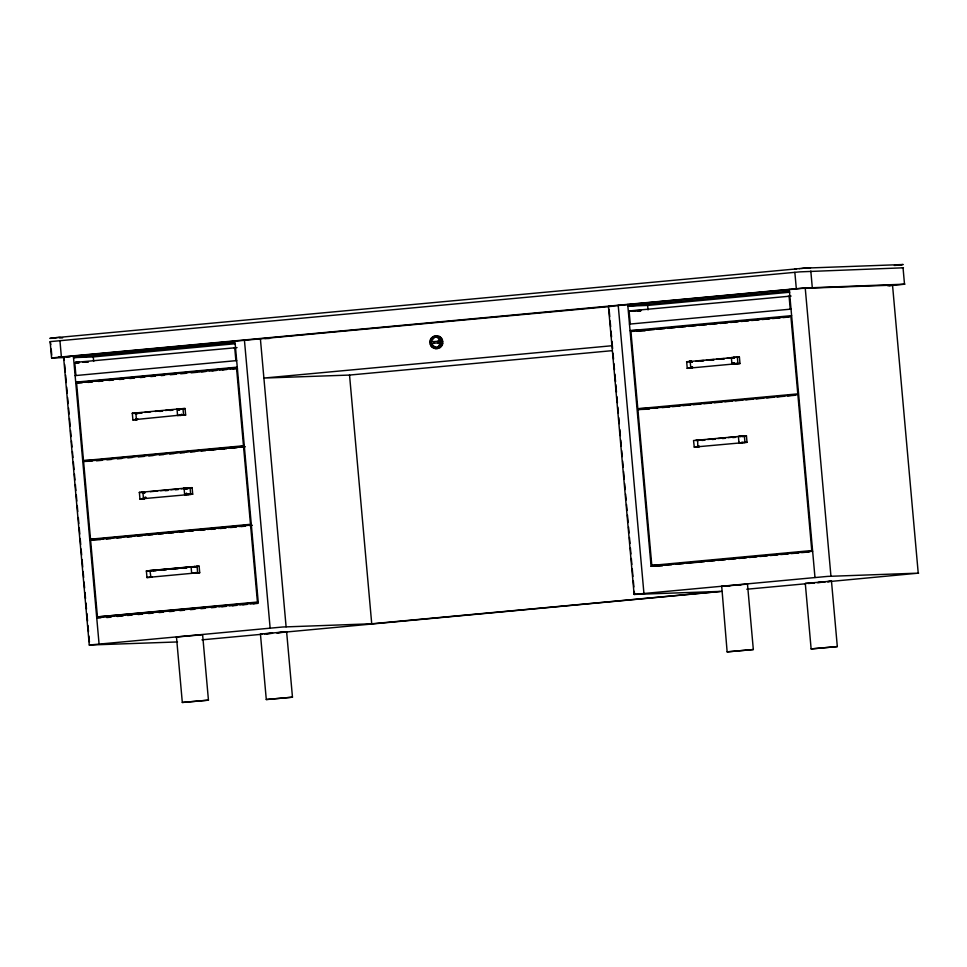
<?xml version="1.0" encoding="UTF-8"?>
<svg xmlns="http://www.w3.org/2000/svg" width="967" height="967" viewBox="0 0 967 967"><rect width="100%" height="100%" fill="white"/><g stroke="black" fill="none" stroke-linecap="round" stroke-linejoin="round"><path stroke-width="1.45" d="M237.06 347.6L75.535 362.371L74.822 363.266L75.909 375.534M430.037 342.838C428.852 334.509 442.366 333.228 442.705 341.653C443.877 349.981 430.375 351.263 430.037 342.838L430.798 342.717C440.831 322.869 444.191 360.389 430.798 342.717M732.285 362.903L732.116 364.136L687.09 368.33L691.683 368.04A3.421 3.312 88 0 0 692.856 367.23M177.964 409.73L178.049 409.005L185.06 408.509L185.64 415.048L178.182 415.314M185.035 488.891L185.12 488.166L187.888 487.948M732.321 358.237C735.065 355.663 733.228 359.748 731.209 357.621M739.997 363.556L731.946 363.882L732.116 362.927A3.421 0.858 84.7 0 1 731.922 363.882L739.997 363.556L739.404 357.016L686.546 361.791L691.562 361.295M145.014 498.21L145.219 497.256A3.421 0.907 84.7 0 1 145.002 498.21L144.434 498.271M432.297 347.286L432.491 346.053M155.892 570.361L148.845 570.76L199.129 566.203L199.71 572.754L192.264 573.286L193.037 572.947M433.893 337.652L434.159 336.081M694.282 447.08L693.532 440.541L746.439 435.754L747.02 442.306L694.161 447.092L698.718 446.79A3.421 3.312 88 0 0 699.346 446.452M145.062 497.268C145.57 499.468 139.707 498.464 144.397 498.694A3.421 3.312 88 0 0 146.005 497.304M178.242 409.706L178.496 408.968M185.301 488.867L185.555 488.117M732.587 358.213L732.853 357.476M691.683 368.04C685.905 368.222 694.511 367.811 691.441 366.723L690.934 367.303L691.405 366.723M191.829 573.334L146.851 577.529L151.408 577.239A3.421 3.312 88 0 0 152.037 576.9M732.164 363.858L735.669 363.846L732.043 363.459M690.414 368.016L692.227 367.158M435.102 337.362L435.779 335.706M178.496 409.682L178.919 408.932L185.06 408.509M185.567 488.843L185.99 488.081L192.119 487.658L192.699 494.21L139.804 498.984L144.397 498.694M732.853 358.189L733.276 357.439M431.173 346.029L431.645 345.11M691.973 367.182L691.441 367.919M178.738 409.657L179.33 408.896M192.82 567.363L193.4 566.602M733.095 358.165L733.687 357.403M436.347 337.423L437.447 335.767M691.743 367.206L691.054 367.956M691.079 367.279L691.49 366.698L690.16 368.04M178.968 409.645L179.705 408.86M186.389 488.057L185.809 488.818L186.764 488.021M193.037 567.351L193.775 566.565M733.324 358.153L734.05 357.367M192.421 566.964L199.129 566.203M739.731 436.528L746.439 435.754M691.538 367.23L690.716 367.98M179.173 409.633L180.031 408.836M186.039 488.806L187.102 487.997M193.243 567.327L194.113 566.541M179.342 409.621L180.321 408.823M186.232 488.782L187.393 487.972M193.424 567.315L194.391 566.517M733.53 358.141L734.678 357.331M137.955 419.195A3.421 3.312 88 0 1 137.326 419.533L135.356 419.605L137.374 419.11M149.474 577.311L151.408 577.239M437.543 337.797L439.03 336.286M698.718 446.79L696.748 446.863L699.322 446.307M740.069 436.492L740.71 436.153M179.487 409.609L180.563 408.799M193.557 567.315L194.633 566.505M733.844 358.116L734.485 357.633L733.699 358.128M187.803 487.948L186.413 488.77M182.678 408.727L179.657 409.597L180.744 408.787M186.716 488.758L189.121 488.226L186.667 488.758L187.622 487.96M196.748 566.432L193.726 567.303L194.814 566.493M742.886 436.794L744.058 435.984M696.784 446.863L698.029 446.053L696.844 446.839M697.485 446.524L697.969 446.041L696.76 446.851L698.754 446.367M740.396 436.468L741.085 436.117M430.4 344.506L431.064 343.974M150.876 576.864L149.909 570.59L191.079 566.759L191.671 573.31L199.71 572.754M740.686 436.443L741.411 436.093M438.595 338.486L440.432 337.205M740.952 436.419L741.701 436.081M136.057 419.509L135.803 419.533M741.181 436.407L741.943 436.057M741.363 436.395L742.124 436.044M135.61 419.557L136.202 419.231L135.465 419.581M149.534 577.287L150.175 576.948M689.749 368.113L690.378 367.762M135.38 419.593L136.045 419.267M439.441 339.441L441.568 338.462M63.919 357.585L51.602 357.995L50.139 341.629L799.951 271.86L903.456 267.799L902.429 267.956M51.602 357.995L61.392 356.944L59.93 340.577M177.517 641.943L89.278 645.025L63.568 357.028L611.845 306.321M89.278 645.025L282.751 627.003L371.727 623.788L720.185 591.417L634.122 594.415L608.424 306.418L801.897 288.396L892.952 285.132L887.742 285.736M185.99 488.045L139.224 492.433L145.11 492.723M634.122 594.415L827.595 576.392L918.65 573.129L827.825 581.711M440.021 340.577L442.342 339.985M791.103 296.071L629.892 310.878L629.166 311.773L630.266 324.042M260.437 634.074L286.619 631.741L292.469 697.195L266.288 699.528L260.437 634.074L262.25 634.001M286.619 631.741L284.927 631.983M266.288 699.528L292.469 697.195M721.297 586.413L747.479 584.08L753.329 649.534L727.136 651.867L721.72 586.425M805.293 583.464L831.475 581.131L837.313 646.585L811.132 648.917L805.293 583.464L813.851 582.871M831.475 581.131L827.571 581.614M727.136 651.867L753.329 649.534M811.132 648.917L837.313 646.585M138.039 413.574L134.776 413.054L137.205 412.788M689.169 361.561L692.396 362.081L689.169 361.561L691.079 362.069M142.536 492.433L143.176 492.795L141.883 492.215L143.189 492.783L141.859 492.203L144.675 492.638L141.883 492.215L143.817 492.155M176.477 637.011L202.611 634.703L208.449 700.156L182.316 702.465L176.477 637.011L177.807 636.987M182.316 702.465L208.449 700.156M901.123 264.753L899.117 264.982M889.108 285.773L904.919 284.165L803.081 288.081L58.334 357.234M136.722 413.562L132.189 413.284L178.049 409.005M149.909 570.59L146.271 570.989L150.816 570.699M141.811 412.655L135.513 413.272L137.423 413.211M698.585 440.045L696.155 440.311L698.803 440.468M704.665 439.78L696.603 440.251M54.901 337.797L52.061 338.22M898.113 265.091L903.166 264.523L806.007 268.089M56.026 337.676L49.849 338.365L53.233 338.269M896.977 265.2L899.262 265.006M282.872 632.2L277.033 632.769M55.046 337.749L57.283 337.556M895.732 265.333L897.968 265.139M143.189 492.058L144.264 491.949M56.473 337.604L58.636 337.423M894.378 265.454L896.542 265.272M137.084 419.412L137.785 419.34M698.464 446.657L699.165 446.597M151.154 577.106L151.855 577.045M738.74 585.023L740.855 584.83M824.839 581.88L818.287 582.485M58.02 337.459L60.051 337.29M177.843 415.351L132.733 419.823L137.326 419.533M794.56 269.044L799.661 268.584M796.445 268.899L59.64 337.314M789.423 291.115L627.873 306.116L647.636 305.427L789.737 292.227M100.967 617.647L96.736 617.792L258.286 602.779L235.066 342.608L73.516 357.609L93.279 356.92L235.38 343.72M433.095 341.677L438.667 341.206L437.846 341.242L437.991 342.874L438.813 342.85L433.24 343.309L433.095 341.677L433.917 341.653L434.062 343.285L433.24 343.309M75.124 375.607L236.673 360.606M629.469 324.114L791.03 309.114M237.253 367.146L75.704 382.158L88.408 381.711M791.61 315.653L630.061 330.666L654.308 329.554M85.592 381.808L236.673 367.774M76.574 382.908L236.54 368.04L243.479 445.763L83.5 460.63L76.574 382.908L82.219 382.702M630.919 331.403L790.897 316.547L797.799 393.871L637.821 408.727L630.919 331.403L633.748 331.306M198.682 371.872L204.666 371.316M209.15 370.905L213.647 370.482M219.63 369.926L224.114 369.515M230.098 368.959L236.081 368.403M657.306 329.276L664.776 328.587M667.774 328.309L675.256 327.608M678.242 327.329L685.724 326.641M688.709 326.363L696.192 325.661M699.189 325.383L706.659 324.694M709.657 324.416L717.139 323.715M720.125 323.437L727.607 322.748M730.593 322.47L738.075 321.769M741.073 321.491L748.555 320.802M751.54 320.524L759.022 319.823M762.008 319.545L769.49 318.856M772.488 318.578L779.958 317.877M782.956 317.599L788.939 317.043M87.949 382.412L92.433 382.001M98.416 381.445L102.901 381.022M108.872 380.466L113.357 380.055M119.34 379.499L123.824 379.088M129.808 378.532L134.292 378.109M140.275 377.553L144.76 377.142M150.743 376.586L155.228 376.163M161.199 375.607L164.197 375.329M170.168 374.773L176.151 374.217M180.636 373.806L186.619 373.25M191.103 372.839L197.087 372.283M201.571 371.86L206.056 371.449M212.039 370.893L216.523 370.47M222.495 369.914L226.991 369.503M232.962 368.947L237.447 368.524M612.341 345.702L263.894 378.061L349.534 375.063L612.377 350.646M739.404 357.016L734.908 357.307M144.748 412.389L150.622 411.833M155.022 411.434L162.359 410.745M165.297 410.479L172.646 409.79M185.64 415.048L177.59 415.605L177.009 409.065L178.919 408.884M696.167 361.162L703.505 360.486M706.442 360.207L713.779 359.531M716.716 359.253L724.053 358.576M726.991 358.298L734.34 357.645M177.046 409.379L180.188 409.126M139.067 413.344L142.004 413.066M159.615 411.434L162.553 411.156M169.89 410.479L172.827 410.201M700.761 361.162L703.698 360.896M711.035 360.207L713.972 359.942M721.309 359.253L724.247 358.987M637.894 409.549L797.872 394.681L811.772 550.549L651.806 565.405L637.894 409.549L649.195 409.15M93.388 460.28L244.385 446.258M662.069 407.615L669.551 406.926M672.536 406.648L680.006 405.947M683.004 405.669L690.474 404.98M693.472 404.702L700.942 404.001M703.928 403.723L711.41 403.034M714.395 402.755L721.878 402.067M724.863 401.788L732.333 401.087M735.331 400.809L742.801 400.12M745.799 399.842L753.269 399.141M756.254 398.863L763.737 398.174M766.722 397.896L774.204 397.195M777.19 396.917L784.66 396.228M787.658 395.95L795.128 395.261M83.585 461.452L243.551 446.585L250.489 524.307L90.511 539.175L83.585 461.452L92.046 461.15M209.416 450.078L213.9 449.655M219.884 449.099L224.368 448.688M228.853 448.265L234.836 447.709M239.32 447.298L245.304 446.742M96.446 460.824L102.429 460.268M106.914 459.845L111.398 459.434M117.382 458.878L121.866 458.467M127.849 457.911L132.334 457.488M138.317 456.932L144.288 456.376M148.773 455.965L153.257 455.542M159.241 454.986L163.725 454.575M169.709 454.019L174.193 453.596M180.176 453.04L184.661 452.629M190.644 452.072L195.129 451.662M201.1 451.106L205.584 450.682M211.568 450.126L216.052 449.715M222.035 449.159L226.52 448.736M232.503 448.18L236.988 447.769M695.757 440.468L698.126 440.251M707.602 439.502L714.939 438.825M717.877 438.547L725.214 437.87M728.151 437.592L735.488 436.915M183.923 488.275L185.12 488.166M189.75 487.888L192.119 487.658M150.344 491.683L157.681 490.994M160.619 490.728L167.956 490.039M170.893 489.773L178.242 489.084M181.18 488.818L187.26 488.287M701.921 440.456L704.858 440.19M712.196 439.502L715.133 439.236M722.47 438.547L725.407 438.281M732.744 437.592L735.669 437.326M165.212 490.728L168.149 490.45M175.486 489.773L178.424 489.495M100.399 538.824L251.396 524.803M90.584 539.997L250.562 525.129L257.427 602.042L97.449 616.898L90.584 539.997L100.471 539.646M207.458 529.457L211.942 529.034M217.926 528.478L222.41 528.067M228.393 527.511L232.878 527.088M238.849 526.532L243.333 526.121M249.317 525.565L252.314 525.286M106.455 539.09L110.939 538.667M116.91 538.111L121.407 537.7M127.378 537.144L131.863 536.733M137.846 536.177L142.33 535.754M148.314 535.198L152.798 534.787M158.781 534.231L163.266 533.808M169.237 533.252L173.734 532.841M179.705 532.285L184.189 531.862M190.173 531.306L193.158 531.04M200.64 530.339L205.125 529.928M211.108 529.372L215.593 528.949M220.077 528.538L226.06 527.982M230.545 527.559L236.516 527.003M241.001 526.592L245.485 526.169M158.818 570.083L166.167 569.406M169.104 569.128L186.716 567.496M191.115 567.085L193.001 566.589M153.149 571.038L156.086 570.772M163.423 570.083L166.36 569.817M173.697 569.128L178.097 568.729M183.96 568.173L186.897 567.907M258.334 602.526L97.449 616.898M627.716 304.484L651.093 566.299L812.643 551.287M218.88 606.768L223.365 606.345M229.348 605.789L233.833 605.378M239.816 604.822L244.3 604.399M250.272 603.843L254.756 603.432M676.054 564.293L683.536 563.604M686.522 563.326L704.459 561.658M707.445 561.38L714.927 560.691M717.913 560.413L725.395 559.712M728.381 559.434L735.863 558.745M738.848 558.467L746.319 557.766M749.316 557.488L756.786 556.799M759.772 556.521L767.254 555.82M770.24 555.542L777.722 554.853M780.707 554.575L788.19 553.886M791.175 553.607L798.645 552.906M801.643 552.628L809.113 551.939M111.108 617.031L106.612 617.442L109.44 617.345M117.092 616.475L123.075 615.919M127.559 615.495L132.044 615.085M138.027 614.529L142.512 614.105M148.495 613.549L152.991 613.138M158.975 612.582L163.459 612.159M169.443 611.603L173.927 611.192M179.91 610.636L184.407 610.213M190.39 609.657L194.875 609.246M200.858 608.69L205.342 608.279M211.326 607.723L215.81 607.3M221.794 606.744L226.29 606.333M232.273 605.777L236.758 605.354M242.741 604.798L247.226 604.387M253.209 603.831L257.693 603.408M721.829 591.357L276.973 632.877M201.946 639.84L261.972 634.267M266.469 633.844L272.476 633.288M746.802 589.229L805.318 583.802M808.315 583.512L814.323 582.956M817.32 582.678L824.827 581.989M731.499 357.597L732.406 357.512M747.02 442.306L739.09 442.886L742.293 442.62L741.701 442.402M191.224 566.783L192.131 566.71M740.299 436.141L738.389 436.322L738.981 442.862M799.431 268.633L801.329 268.439M186.462 636.31L188.698 636.117M272.525 633.18L264.366 633.856M800.894 268.5L802.948 268.306M186.027 494.403L187.791 494.282A3.421 3.3 87.9 0 1 186.643 493.424L188.202 494.512M193.158 573.213L193.581 573.177M727.764 585.99L729.855 585.821M802.308 268.379L804.484 268.173M192.759 566.94L194.27 566.831M803.65 268.27L805.898 268.064M804.895 268.173L810.527 267.75M180.285 415.411L180.902 415.363M440.299 341.834L442.705 341.653M734.158 363.278L735.682 363.846M194.983 573.068L194.403 572.839L195.394 573.044M735.077 363.628L734.412 363.266A3.421 3.3 87.9 0 0 735.077 363.628L734.291 363.278M742.523 442.608L741.907 442.39L742.789 442.596M187.574 494.282L186.643 493.424M187.586 494.282L188.384 494.5M192.699 494.21L184.661 494.766L184.068 488.214M187.175 493.919L186.607 494.355M741.508 436.383L743.43 436.322M629.892 310.878L641.181 310.48M632.418 310.866L640.879 310.576M637.821 310.878L640.65 310.782M59.603 337.954L62.613 337.846M264.898 338.631L269.406 338.474M636.564 331.21L645.037 330.907M67.001 356.932L70.011 356.823M75.329 362.42L78.363 362.274M82.594 362.129L88.239 361.924M75.063 362.589L79.475 362.311M85.12 362.117L87.949 362.021M74.882 362.843L79.234 362.516M74.822 363.048L79.089 362.794M689.241 361.561L691.78 361.718M637.821 408.727L657.584 408.038M83.5 460.63L96.216 460.183M142.632 492.433L144.494 492.372M90.511 539.175L103.215 538.728M651.806 565.405L671.569 564.716M651.093 566.299L662.383 565.9M50.236 341.653L50.828 344.615M63.665 357.041L64.257 360.038M788.274 296.168L789.145 296.917L790.232 309.186M233.917 347.661L234.788 348.41L235.888 360.679M440.251 343.116L442.644 343.37M439.876 344.349L442.149 345.014M134.812 413.054L135.561 413.26L134.884 413.03M148.845 570.76L149.631 570.965L148.954 570.735M696.893 440.529L696.409 440.275M181.312 415.339L180.055 414.758A3.421 3.3 87.9 0 0 180.732 415.121L180.116 414.758M689.374 361.525L690.619 362.117M135.017 413.018L135.67 413.247M142.089 492.179L143.334 492.771L142.282 492.155M149.099 570.723L149.752 570.941M689.58 361.501L690.74 362.105M135.223 412.994L135.827 413.223M149.293 570.699L149.909 570.929M430.097 341.121L430.847 341.436M689.834 361.477L690.897 362.081M135.477 412.969L136.54 413.574M142.536 492.118L143.6 492.735M734.461 363.665L733.977 363.29M187.163 494.318L186.28 493.448M697.654 440.432L697.799 446.694M142.838 492.094L143.781 492.723M439.211 345.437L441.266 346.464M734.195 363.689L733.784 363.314M186.909 494.33L186.135 493.46M690.474 361.404L691.284 362.045M136.117 412.897L136.927 413.538M690.849 361.368L691.514 362.021M438.305 346.307L440.045 347.624M136.492 412.861L137.157 413.513M143.563 492.022L144.228 492.674M733.578 363.737L733.312 363.35M186.293 494.391L186.027 494.004M691.26 361.332L691.756 361.996M136.903 412.824L137.411 413.489M143.974 491.985L144.47 492.65M150.985 570.53L151.481 571.195M437.193 346.899L438.571 348.422M430.593 339.477L431.209 340.203M733.24 363.761L732.877 362.855M435.984 347.189L436.951 348.797M184.214 488.238L184.492 488.939M431.475 338.039L431.874 339.115M434.739 347.129L435.295 348.724M732.684 362.867L732.986 364.051L732.478 362.891M731.959 357.548L732.055 358.261M184.661 488.202L184.757 488.915M433.554 346.742L433.712 348.205M903.045 267.786L904.496 284.153M892.529 285.12L918.227 573.117M810.817 271.026L812.268 287.392M805.245 288.178L830.943 576.175M794.85 272.319L796.312 288.686M789.277 289.471L814.976 577.468M737.35 357.089L737.93 363.628M744.372 435.827L744.965 442.378M731.366 357.572L731.946 364.112M690.184 361.392L690.764 367.943M686.667 361.791L687.247 368.342M647.636 305.427L648.035 309.923M618.215 305.367L643.925 593.363M609.101 309.331L609.754 316.608M610.141 320.971L610.66 326.786M611.047 331.149L611.567 336.975M611.954 341.339L612.619 348.7M613.018 353.197L613.549 359.18M613.948 363.677L614.48 369.672M614.891 374.169L615.556 381.663M615.822 384.661L616.487 392.143M616.898 396.639L617.429 402.635M617.828 407.131L618.36 413.127M618.759 417.623L619.303 423.619M619.835 429.602L620.367 435.597M620.766 440.094L621.31 446.089M621.708 450.586L622.24 456.581M622.639 461.066L623.183 467.061M623.582 471.558L624.247 479.052M624.646 483.548L625.19 489.544M625.589 494.04L626.12 500.024M626.519 504.52L627.051 510.516M627.462 515.012L628.127 522.506M628.526 527.003L629.058 532.986M629.469 537.483L630.001 543.478M630.399 547.975L630.931 553.97M631.33 558.467L631.874 564.462M632.273 568.947L632.938 576.441M633.337 580.937L633.881 586.933M634.279 591.429L634.545 594.427M349.534 375.063L371.727 623.788M260.389 338.788L286.099 626.785M244.421 340.082L270.131 628.079M182.993 408.582L183.585 415.121M190.064 487.731L190.644 494.282M197.075 566.275L197.655 572.827M135.827 412.885L136.407 419.436M142.898 492.046L143.479 498.585M132.31 413.284L132.902 419.835M139.381 492.445L139.961 498.984M146.392 570.989L146.972 577.529M93.279 356.92L93.678 361.416M73.371 355.977L99.069 643.974M64.656 364.535L65.333 372.041M65.599 375.039L66.264 382.533M66.663 387.042L67.207 393.037M67.605 397.534L68.137 403.541M68.548 408.038L69.08 414.033M69.479 418.542L70.144 426.036M70.555 430.533L71.087 436.54M71.485 441.037L72.017 447.032M72.428 451.541L72.96 457.536M73.359 462.033L74.036 469.539M74.435 474.035L74.967 480.031M75.366 484.54L75.909 490.535M76.308 495.031L76.84 501.039M77.239 505.536L77.783 511.531M78.315 517.538L78.847 523.534M79.258 528.03L79.79 534.038M80.188 538.534L80.72 544.53M81.131 549.038L81.663 555.034M82.062 559.53L82.727 567.037M83.138 571.533L83.67 577.529M84.069 582.037L84.612 588.033M85.011 592.529L85.543 598.537M85.942 603.033L86.486 609.029M86.885 613.537L87.55 621.032M87.949 625.528L88.493 631.536M88.891 636.032L89.423 642.04M51.215 349.087L51.747 355.034M432.696 336.867L432.793 338.245M739.562 442.572L738.945 442.632A3.421 0.858 84.7 0 0 739.066 442.209M197.341 572.972A3.421 3.312 88 0 1 196.047 572.391M190.33 494.427A3.421 3.312 88 0 1 189.036 493.847M183.259 415.266A3.421 3.312 88 0 1 181.433 414.202M692.42 367.146A3.421 0.907 84.7 0 1 692.299 367.557M737.616 363.773A3.421 3.312 88 0 1 736.322 363.193M744.65 442.523A3.421 3.312 88 0 1 743.961 442.306M143.164 498.404L142.427 498.754L143.092 498.416M735.488 363.858L734.86 363.64L735.5 363.858M181.143 415.351L180.515 415.133L181.131 415.351"/></g></svg>
